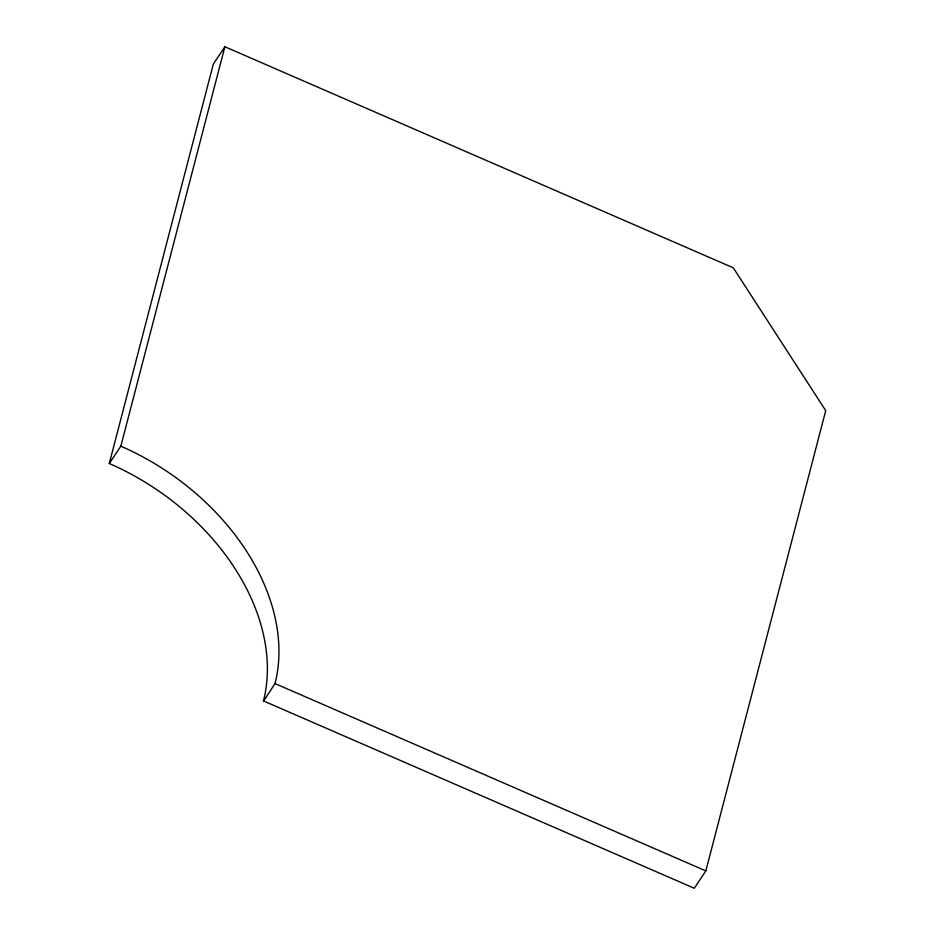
<?xml version="1.0" encoding="UTF-8"?>
<svg xmlns="http://www.w3.org/2000/svg" width="935" height="935" viewBox="0 0 935 935"><rect width="100%" height="100%" fill="white"/><g stroke="black" fill="none" stroke-linecap="round" stroke-linejoin="round"><path stroke-width="1.4" d="M109.278 463.526L213.32 64.094L224.879 46.75L733.297 267.831L825.722 410.629L705.831 870.906L694.273 888.25L263.471 700.923A214.653 154.626 33.7 0 0 109.278 463.526L120.837 446.182L224.879 46.75M263.319 701.542L275.03 683.578A214.653 154.626 33.7 0 0 120.837 446.182M275.03 683.578L705.831 870.906"/></g></svg>
